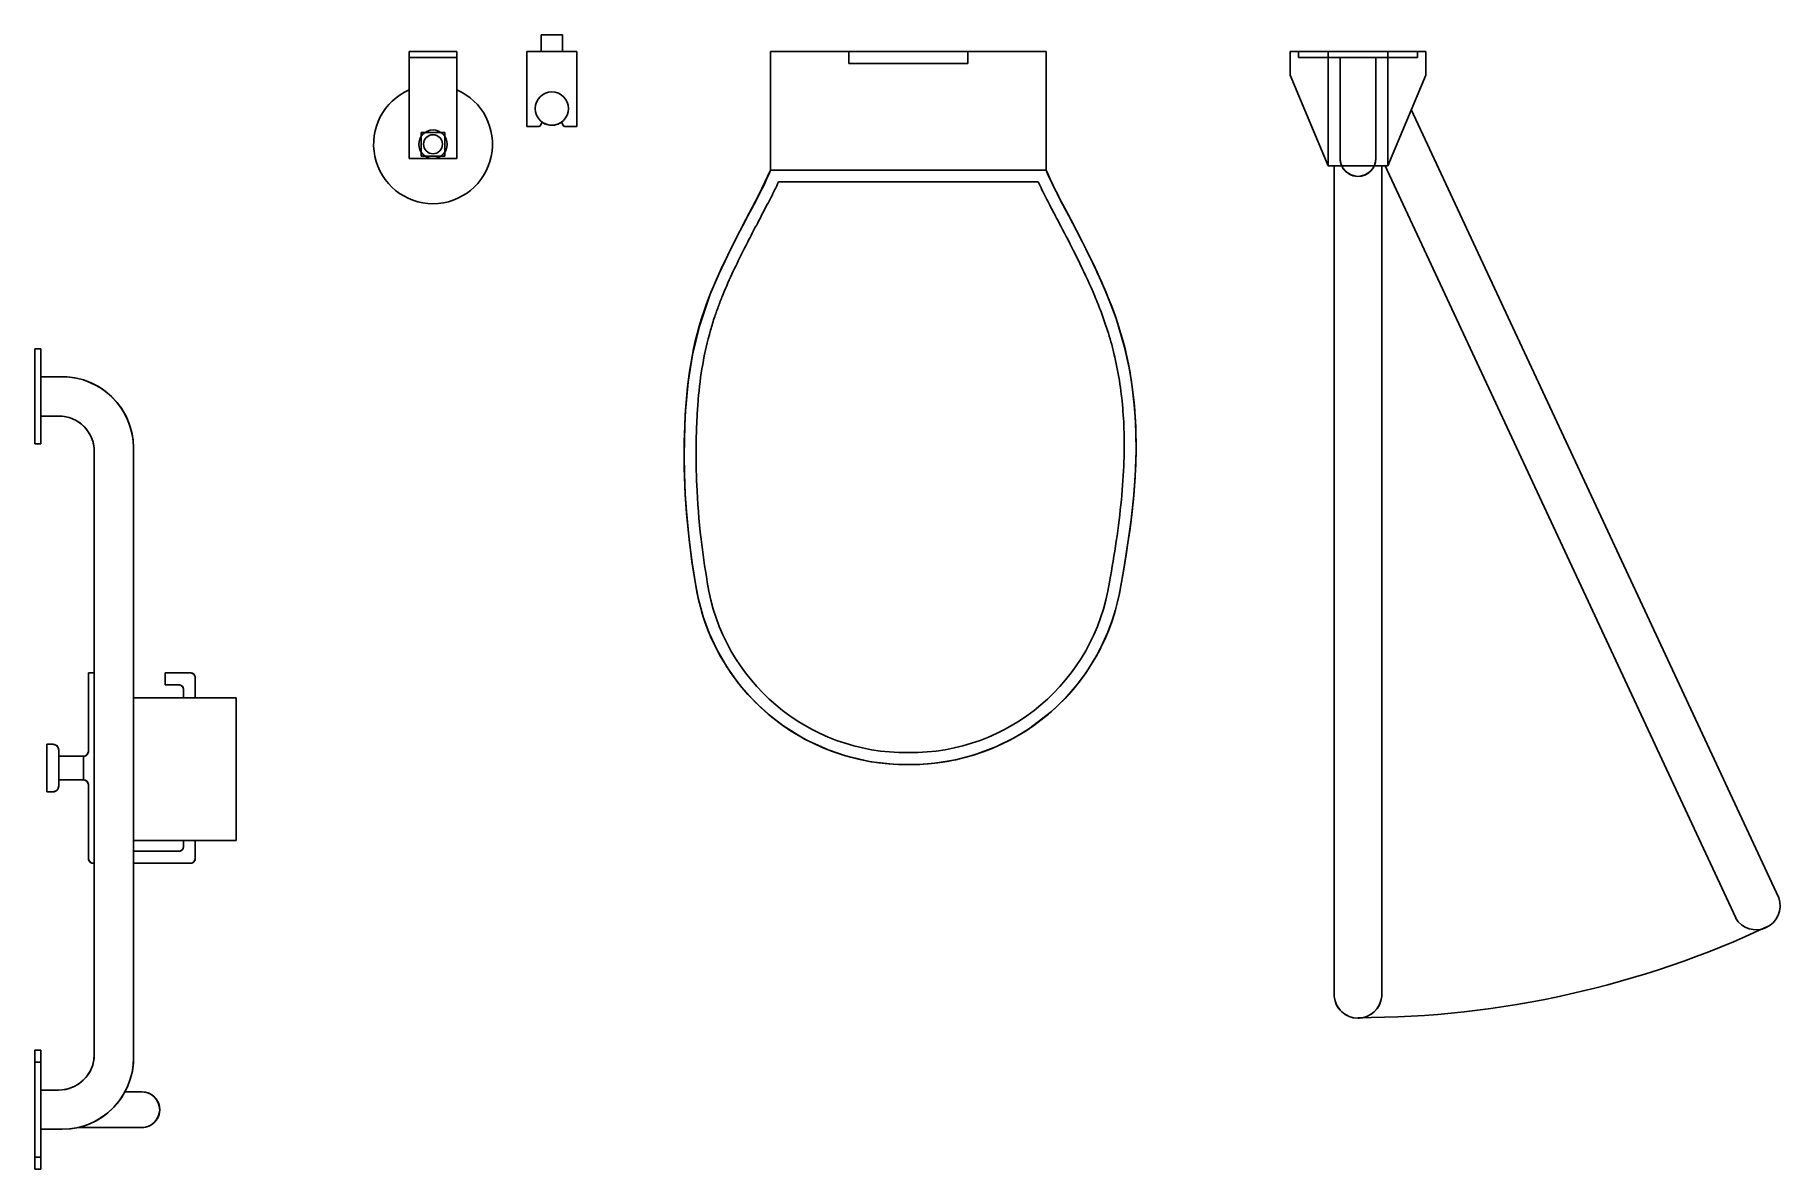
# Model space of a CAD drawing. Header units: inches. Extents: x 19699 to 21167, y 8502 to 9456.
import ezdxf

# ---------------------------------------------------------------- set-up
doc = ezdxf.new("R2010")
doc.units = ezdxf.units.IN
doc.header["$MEASUREMENT"] = 0
doc.layers.add('freecads.com', color=7, linetype='Continuous')

msp = doc.modelspace()

# ---------------------------------------------------------------- linework, layer by layer
at = {"layer": 'freecads.com'}
for p, q in [((20053.5, 9442.5), (20013.5, 9442.5)), ((20013.5, 9442.5), (20013.5, 9352.5)), ((20053.5, 9442.5), (20013.5, 9442.5)), ((20013.5, 9442.5), (20013.5, 9352.5)), ((20053.5, 9352.5), (20053.5, 9442.5)), ((20053.5, 9352.5), (20053.5, 9442.5)), ((20112.5, 9379.5), (20112.5, 9442.5)), ((20112.5, 9442.5), (20154.5, 9442.5)), ((20154.5, 9442.5), (20154.5, 9379.5)), ((20317.4, 9442.4), (20549.4, 9442.4)), ((20317.6, 9342.8), (20317.4, 9442.4)), ((20317.6, 9442.4), (20549.4, 9442.4)), ((20317.6, 9342.8), (20317.6, 9442.4)), ((20383.5, 9442.4), (20483.5, 9442.4)), ((20383.5, 9432.4), (20383.5, 9442.4)), ((20483.5, 9442.4), (20483.5, 9432.4)), ((20549.4, 9442.4), (20549.4, 9342.8)), ((20549.4, 9442.4), (20549.4, 9342.8)), ((20754.8, 9422.5), (20754.8, 9442.5)), ((20754.8, 9442.5), (20868.8, 9442.5)), ((20754.8, 9422.5), (20754.8, 9442.5)), ((20754.8, 9442.5), (20868.8, 9442.5)), ((20761.8, 9437.5), (20761.8, 9442.5)), ((20761.8, 9442.5), (20861.8, 9442.5)), ((20761.8, 9437.5), (20761.8, 9442.5)), ((20761.8, 9442.5), (20861.8, 9442.5)), ((20786.8, 9346.4), (20786.8, 9442.5)), ((20836.8, 9346.4), (20836.8, 9442.5)), ((20861.8, 9437.5), (20861.8, 9442.5)), ((20861.8, 9442.5), (20861.8, 9437.5)), ((20868.8, 9442.5), (20868.8, 9422.5)), ((20868.8, 9442.5), (20868.8, 9422.5)), ((20013.5, 9437.5), (20053.5, 9437.5)), ((20483.5, 9432.4), (20383.5, 9432.4)), ((20761.8, 9437.5), (20861.8, 9437.5)), ((20796.8, 9437.5), (20761.8, 9437.5)), ((20796.8, 9352.5), (20796.8, 9437.5)), ((20796.8, 9352.5), (20796.8, 9437.5)), ((20826.8, 9352.5), (20826.8, 9437.5)), ((20826.8, 9437.5), (20826.8, 9352.5)), ((20861.8, 9437.5), (20826.8, 9437.5)), ((20786.8, 9346.4), (20754.8, 9422.5)), ((20786.8, 9346.4), (20754.8, 9422.5)), ((20868.8, 9422.5), (20836.8, 9346.4)), ((20868.8, 9422.5), (20836.8, 9346.4)), ((20023.5, 9354.5), (20023.5, 9374.5)), ((20023.5, 9374.5), (20043.5, 9374.5)), ((20043.5, 9374.5), (20043.5, 9354.5)), ((20122.4, 9379.5), (20112.5, 9379.5)), ((20125.4, 9383), (20124.3, 9381)), ((20142.6, 9381), (20141.5, 9383)), ((20154.5, 9379.5), (20144.6, 9379.5)), ((20043.5, 9354.5), (20023.5, 9354.5)), ((20013.5, 9352.5), (20053.5, 9352.5)), ((20013.5, 9352.5), (20053.5, 9352.5)), ((20307.7, 9321.9), (20317.6, 9342.8)), ((20317.6, 9342.8), (20549.4, 9342.8)), ((20549.4, 9342.8), (20317.6, 9342.8)), ((20549.4, 9342.8), (20550.4, 9340.5)), ((20550.4, 9340.5), (20551.8, 9337.2)), ((20836.8, 9346.4), (20786.8, 9346.4)), ((20791.8, 9346.4), (20786.8, 9346.4)), ((20791.8, 8647.7), (20791.8, 9346.4)), ((20791.8, 8647.7), (20791.8, 9346.4)), ((20796.9, 9350.8), (20796.8, 9352.5)), ((20797.4, 9348.4), (20796.9, 9350.8)), ((20798.6, 9345.4), (20797.4, 9348.4)), ((20800, 9343.2), (20798.6, 9345.4)), ((20801.9, 9341.2), (20800, 9343.2)), ((20805, 9339.1), (20801.9, 9341.2)), ((20820.9, 9340.5), (20817.5, 9338.6)), ((20823.2, 9342.7), (20820.9, 9340.5)), ((20825, 9345.4), (20823.2, 9342.7)), ((20826.3, 9348.7), (20825, 9345.4)), ((20826.8, 9352.5), (20826.3, 9348.7)), ((20831.8, 9346.4), (20831.8, 8647.7)), ((20836.8, 9346.4), (20831.8, 9346.4)), ((20831.8, 9346.4), (20831.8, 8647.7)), ((20542.8, 9332.8), (20324.2, 9332.8)), ((20551.8, 9337.2), (20553.5, 9333.4)), ((20553.5, 9333.4), (20555, 9330.4)), ((20555, 9330.4), (20558.6, 9323.2)), ((20807.8, 9338), (20805, 9339.1)), ((20811.8, 9337.5), (20807.8, 9338)), ((20814.4, 9337.7), (20811.8, 9337.5)), ((20817.5, 9338.6), (20814.4, 9337.7)), ((20296.8, 9301.1), (20307.7, 9321.9)), ((20558.6, 9323.2), (20560.5, 9319.4)), ((20560.5, 9319.4), (20565.1, 9310.7)), ((20565.1, 9310.7), (20567.6, 9305.9)), ((20287, 9282.1), (20296.8, 9301.1)), ((20567.6, 9305.9), (20571.9, 9297.9)), ((20571.9, 9297.9), (20574.9, 9292)), ((20276.1, 9259.6), (20287, 9282.1)), ((20574.9, 9292), (20578.9, 9284.3)), ((20578.9, 9284.3), (20585, 9272.1)), ((20585, 9272.1), (20592.3, 9256.9)), ((20266.8, 9238.4), (20276.1, 9259.6)), ((20592.3, 9256.9), (20598.3, 9243.5)), ((20257.6, 9211.6), (20266.8, 9238.4)), ((20598.3, 9243.5), (20602.5, 9233.3)), ((20602.5, 9233.3), (20608.3, 9217.8)), ((20251.8, 9187.3), (20257.6, 9211.6)), ((20608.3, 9217.8), (20615.4, 9193.9)), ((20615.4, 9193.9), (20619.8, 9173.9)), ((19703.5, 9192.4), (19698.5, 9192.4)), ((19698.5, 9192.4), (19698.5, 9112.4)), ((19703.5, 9112.4), (19703.5, 9192.4)), ((20248.1, 9164.4), (20251.8, 9187.3)), ((19721.5, 9168.9), (19703.5, 9168.9)), ((19703.5, 9168.9), (19703.5, 9135.9)), ((19725.7, 9168.8), (19721.5, 9168.9)), ((19732.5, 9167.9), (19725.7, 9168.8)), ((19739.3, 9166.3), (19732.5, 9167.9)), ((19745.8, 9163.8), (19739.3, 9166.3)), ((19751.9, 9160.7), (19745.8, 9163.8)), ((20245.8, 9137.1), (20248.1, 9164.4)), ((20619.8, 9173.9), (20621.9, 9160.5)), ((19757.7, 9156.8), (19751.9, 9160.7)), ((19763, 9152.3), (19757.7, 9156.8)), ((19767.7, 9147.3), (19763, 9152.3)), ((20621.9, 9160.5), (20623.6, 9145.3)), ((19703.5, 9135.9), (19718.5, 9135.9)), ((19718.5, 9135.9), (19723.4, 9135.5)), ((19723.4, 9135.5), (19728.1, 9134.4)), ((19728.1, 9134.4), (19732.6, 9132.4)), ((19771.8, 9141.7), (19767.7, 9147.3)), ((19775.2, 9135.7), (19771.8, 9141.7)), ((19777.9, 9129.3), (19775.2, 9135.7)), ((20245, 9116.4), (20245.8, 9137.1)), ((20623.6, 9145.3), (20624.6, 9131.7)), ((19732.6, 9132.4), (19736.8, 9129.8)), ((19736.8, 9129.8), (19740.4, 9126.5)), ((19740.4, 9126.5), (19743.4, 9122.7)), ((19743.4, 9122.7), (19745.8, 9118.4)), ((19779.9, 9122.7), (19777.9, 9129.3)), ((19781.1, 9115.9), (19779.9, 9122.7)), ((20624.6, 9131.7), (20625, 9119.7)), ((20625, 9119.7), (20625.1, 9107.9)), ((19698.5, 9112.4), (19703.5, 9112.4)), ((19703.5, 9112.4), (19703.5, 9112.4)), ((19745.8, 9118.4), (19747.5, 9113.8)), ((19747.5, 9113.8), (19748.4, 9109)), ((19748.4, 9109), (19748.5, 9105.9)), ((19748.5, 9105.9), (19748.5, 8598.9)), ((19781.5, 9108.9), (19781.1, 9115.9)), ((19781.5, 8595.9), (19781.5, 9108.9)), ((20244.9, 9102.2), (20245, 9116.4)), ((20625.1, 9107.9), (20624.8, 9095.5)), ((20245.1, 9087.6), (20244.9, 9102.2)), ((20624.8, 9095.5), (20624.1, 9081.5)), ((20245.8, 9070.1), (20245.1, 9087.6)), ((20624.1, 9081.5), (20622.8, 9065.9)), ((20246.7, 9055.5), (20245.8, 9070.1)), ((20622.8, 9065.9), (20621.1, 9050.5)), ((20248.7, 9034.9), (20246.7, 9055.5)), ((20621.1, 9050.5), (20618.8, 9032.8)), ((20251.4, 9013.6), (20248.7, 9034.9)), ((20618.8, 9032.8), (20615.1, 9009.1)), ((20254.1, 8996.4), (20251.4, 9013.6)), ((20615.1, 9009.1), (20612.8, 8996)), ((20256.7, 8982.6), (20254.1, 8996.4)), ((20612.8, 8996), (20610.8, 8985.2)), ((20260.9, 8967), (20256.7, 8982.6)), ((20607.8, 8972.8), (20605.1, 8964)), ((20610.8, 8985.2), (20607.8, 8972.8)), ((20265.9, 8953.3), (20260.9, 8967)), ((20605.1, 8964), (20601.3, 8954)), ((20272.2, 8939.6), (20265.9, 8953.3)), ((20601.3, 8954), (20594, 8938.1)), ((20280.8, 8924.8), (20272.2, 8939.6)), ((20590.5, 8931.9), (20583.7, 8921)), ((20594, 8938.1), (20590.5, 8931.9)), ((19743.5, 8853.8), (19743.5, 8919.8)), ((19743.5, 8919.8), (19748.5, 8919.8)), ((19748.5, 8919.8), (19743.5, 8919.8)), ((19743.5, 8919.8), (19743.5, 8853.8)), ((19748.5, 8919.8), (19743.5, 8919.8)), ((19743.5, 8919.8), (19743.5, 8853.8)), ((19808.2, 8909.8), (19808.2, 8919.8)), ((19829.5, 8919.8), (19808.2, 8919.8)), ((19808.2, 8909.8), (19808.2, 8919.8)), ((19808.2, 8919.8), (19829.5, 8919.8)), ((19829.5, 8919.8), (19808.2, 8919.8)), ((19808.2, 8919.8), (19808.2, 8909.8)), ((19829.6, 8919.8), (19829.5, 8919.8)), ((19830.2, 8919.7), (19829.6, 8919.8)), ((19830.7, 8919.6), (19830.2, 8919.7)), ((19831.2, 8919.4), (19830.7, 8919.6)), ((19831.7, 8919.1), (19831.2, 8919.4)), ((19832.2, 8918.8), (19831.7, 8919.1)), ((19832.6, 8918.4), (19832.2, 8918.8)), ((19832.9, 8917.9), (19832.6, 8918.4)), ((19833.2, 8917.4), (19832.9, 8917.9)), ((19833.4, 8916.9), (19833.2, 8917.4)), ((19833.5, 8916.3), (19833.4, 8916.9)), ((19833.5, 8915.8), (19833.5, 8916.3)), ((19833.5, 8900.5), (19833.5, 8915.8)), ((19833.5, 8915.8), (19833.5, 8900.5)), ((19833.5, 8900.5), (19833.5, 8915.8)), ((20290.6, 8911), (20280.8, 8924.8)), ((20583.7, 8921), (20577.1, 8912)), ((19819.5, 8909.8), (19808.2, 8909.8)), ((19819.5, 8909.8), (19808.2, 8909.8)), ((19808.2, 8909.8), (19819.5, 8909.8)), ((19819.5, 8909.8), (19820.1, 8909.7)), ((19820.1, 8909.7), (19820.7, 8909.6)), ((19820.7, 8909.6), (19821.2, 8909.4)), ((19821.2, 8909.4), (19821.7, 8909.1)), ((19821.7, 8909.1), (19822.1, 8908.8)), ((19822.1, 8908.8), (19822.5, 8908.4)), ((19822.5, 8908.4), (19822.9, 8908)), ((19822.9, 8908), (19823.2, 8907.5)), ((19823.2, 8907.5), (19823.4, 8906.9)), ((19823.4, 8906.9), (19823.5, 8906.4)), ((19823.5, 8906.4), (19823.5, 8905.8)), ((19823.5, 8900.5), (19823.5, 8905.8)), ((19823.5, 8900.5), (19823.5, 8905.8)), ((19823.5, 8905.8), (19823.5, 8905.8)), ((19823.5, 8905.8), (19823.5, 8900.5)), ((19823.5, 8898.7), (19823.5, 8900.5)), ((19823.5, 8898.7), (19823.5, 8900.5)), ((19823.5, 8900.5), (19823.5, 8898.7)), ((19833.5, 8898.7), (19833.5, 8900.5)), ((19833.5, 8900.5), (19833.5, 8898.7)), ((19833.5, 8898.7), (19833.5, 8900.5)), ((20304.6, 8895.2), (20290.6, 8911)), ((20577.1, 8912), (20565.3, 8898.2)), ((19779.3, 8898.7), (19779.3, 8898.7)), ((19781.5, 8898.7), (19823.5, 8898.7)), ((19781.5, 8898.7), (19867.8, 8898.7)), ((19823.5, 8898.7), (19781.5, 8898.7)), ((19833.5, 8898.7), (19867.8, 8898.7)), ((19867.8, 8898.7), (19833.5, 8898.7)), ((19867.8, 8898.7), (19867.8, 8778.7)), ((19867.8, 8898.7), (19867.8, 8778.7)), ((19867.8, 8778.7), (19867.8, 8898.7)), ((20318.6, 8882.6), (20304.6, 8895.2)), ((20553.9, 8887.3), (20534.6, 8872.5)), ((20565.3, 8898.2), (20553.9, 8887.3)), ((20327.9, 8875.5), (20318.6, 8882.6)), ((20346.7, 8863.9), (20327.9, 8875.5)), ((20534.6, 8872.5), (20522.4, 8865.1)), ((19708.6, 8859.8), (19708.6, 8819.8)), ((19713.6, 8859.8), (19708.6, 8859.8)), ((19708.6, 8819.8), (19708.6, 8859.8)), ((19708.6, 8859.8), (19713.6, 8859.8)), ((19713.6, 8859.8), (19708.6, 8859.8)), ((19708.6, 8859.8), (19708.6, 8819.8)), ((19713.8, 8859.7), (19713.6, 8859.8)), ((19714.4, 8859.7), (19713.8, 8859.7)), ((19715.1, 8859.5), (19714.4, 8859.7)), ((19715.7, 8859.3), (19715.1, 8859.5)), ((19716.2, 8859), (19715.7, 8859.3)), ((19716.7, 8858.6), (19716.2, 8859)), ((19717.2, 8858.2), (19716.7, 8858.6)), ((19717.6, 8857.7), (19717.2, 8858.2)), ((19717.9, 8857.2), (19717.6, 8857.7)), ((19718.2, 8856.6), (19717.9, 8857.2)), ((19718.4, 8856), (19718.2, 8856.6)), ((19718.5, 8855.4), (19718.4, 8856)), ((19718.6, 8854.8), (19718.5, 8855.4)), ((20366.1, 8855), (20346.7, 8863.9)), ((20380.5, 8850.1), (20366.1, 8855)), ((20507.2, 8857.6), (20489.2, 8850.9)), ((20522.4, 8865.1), (20507.2, 8857.6)), ((19718.6, 8824.8), (19718.6, 8854.8)), ((19718.6, 8854.8), (19718.6, 8849.8)), ((19718.6, 8849.8), (19718.6, 8854.8)), ((19718.6, 8849.8), (19739.5, 8849.8)), ((19739.5, 8849.8), (19718.6, 8849.8)), ((19739.5, 8849.8), (19718.6, 8849.8)), ((19739.5, 8829.8), (19739.5, 8849.8)), ((19739.6, 8849.8), (19739.5, 8849.8)), ((19740.2, 8849.8), (19739.6, 8849.8)), ((19740.7, 8849.9), (19740.2, 8849.8)), ((19741.2, 8850.1), (19740.7, 8849.9)), ((19741.7, 8850.4), (19741.2, 8850.1)), ((19742.2, 8850.8), (19741.7, 8850.4)), ((19742.6, 8851.2), (19742.2, 8850.8)), ((19742.9, 8851.6), (19742.6, 8851.2)), ((19743.2, 8852.1), (19742.9, 8851.6)), ((19743.4, 8852.6), (19743.2, 8852.1)), ((19743.5, 8853.2), (19743.4, 8852.6)), ((19743.5, 8853.8), (19743.5, 8853.2)), ((20401.9, 8845.1), (20380.5, 8850.1)), ((20420.6, 8843.1), (20401.9, 8845.1)), ((20433.5, 8842.8), (20420.6, 8843.1)), ((20443, 8842.9), (20433.5, 8842.8)), ((20455.8, 8843.9), (20443, 8842.9)), ((20473.5, 8846.8), (20455.8, 8843.9)), ((20489.2, 8850.9), (20473.5, 8846.8)), ((19718.6, 8829.8), (19739.5, 8829.8)), ((19739.5, 8829.8), (19718.6, 8829.8)), ((19718.6, 8829.8), (19718.6, 8824.8)), ((19718.6, 8824.8), (19718.6, 8829.8)), ((19718.6, 8829.8), (19739.5, 8829.8)), ((19739.5, 8829.8), (19740.1, 8829.7)), ((19740.1, 8829.7), (19740.7, 8829.6)), ((19740.7, 8829.6), (19741.2, 8829.4)), ((19741.2, 8829.4), (19741.7, 8829.1)), ((19741.7, 8829.1), (19742.1, 8828.8)), ((19742.1, 8828.8), (19742.5, 8828.4)), ((19742.5, 8828.4), (19742.9, 8828)), ((19742.9, 8828), (19743.2, 8827.5)), ((19743.2, 8827.5), (19743.4, 8826.9)), ((19743.4, 8826.9), (19743.5, 8826.4)), ((19743.5, 8826.4), (19743.5, 8825.8)), ((19743.5, 8825.8), (19743.5, 8763.8)), ((19743.5, 8763.8), (19743.5, 8825.8)), ((19743.5, 8825.8), (19743.5, 8825.8)), ((19743.5, 8825.8), (19743.5, 8763.8)), ((19708.6, 8819.8), (19713.6, 8819.8)), ((19713.6, 8819.8), (19708.6, 8819.8)), ((19708.6, 8819.8), (19713.6, 8819.8)), ((19713.6, 8819.8), (19714.2, 8819.8)), ((19714.2, 8819.8), (19714.8, 8819.9)), ((19714.8, 8819.9), (19715.4, 8820.1)), ((19715.4, 8820.1), (19716, 8820.4)), ((19716, 8820.4), (19716.5, 8820.7)), ((19716.5, 8820.7), (19717, 8821.1)), ((19717, 8821.1), (19717.4, 8821.6)), ((19717.4, 8821.6), (19717.8, 8822.1)), ((19717.8, 8822.1), (19718.1, 8822.7)), ((19718.1, 8822.7), (19718.3, 8823.3)), ((19718.3, 8823.3), (19718.5, 8823.9)), ((19718.5, 8823.9), (19718.6, 8824.5)), ((19718.6, 8824.5), (19718.6, 8824.8)), ((19823.5, 8778.7), (19781.5, 8778.7)), ((19867.8, 8778.7), (19781.5, 8778.7)), ((19781.5, 8778.7), (19823.5, 8778.7)), ((19781.5, 8769.8), (19819.5, 8769.8)), ((19781.5, 8769.8), (19819.5, 8769.8)), ((19819.5, 8769.8), (19781.5, 8769.8)), ((19819.6, 8769.8), (19819.5, 8769.8)), ((19820.2, 8769.8), (19819.6, 8769.8)), ((19820.7, 8769.9), (19820.2, 8769.8)), ((19821.2, 8770.1), (19820.7, 8769.9)), ((19821.7, 8770.4), (19821.2, 8770.1)), ((19822.2, 8770.8), (19821.7, 8770.4)), ((19822.6, 8771.2), (19822.2, 8770.8)), ((19822.9, 8771.6), (19822.6, 8771.2)), ((19823.2, 8772.1), (19822.9, 8771.6)), ((19823.4, 8772.6), (19823.2, 8772.1)), ((19823.5, 8773.2), (19823.4, 8772.6)), ((19823.5, 8773.8), (19823.5, 8778.7)), ((19823.5, 8773.8), (19823.5, 8778.7)), ((19823.5, 8778.7), (19823.5, 8773.8)), ((19823.5, 8773.8), (19823.5, 8773.2)), ((19833.5, 8763.8), (19833.5, 8778.7)), ((19867.8, 8778.7), (19833.5, 8778.7)), ((19833.5, 8778.7), (19833.5, 8763.8)), ((19833.5, 8763.8), (19833.5, 8778.7)), ((19833.5, 8778.7), (19867.8, 8778.7)), ((19743.5, 8763.8), (19743.6, 8763.2)), ((19743.6, 8763.2), (19743.7, 8762.6)), ((19743.7, 8762.6), (19743.9, 8762.1)), ((19743.9, 8762.1), (19744.2, 8761.6)), ((19744.2, 8761.6), (19744.5, 8761.2)), ((19744.5, 8761.2), (19744.9, 8760.8)), ((19744.9, 8760.8), (19745.3, 8760.4)), ((19745.3, 8760.4), (19745.8, 8760.1)), ((19745.8, 8760.1), (19746.4, 8759.9)), ((19746.4, 8759.9), (19746.9, 8759.8)), ((19746.9, 8759.8), (19747.5, 8759.8)), ((19747.5, 8759.8), (19748.5, 8759.8)), ((19747.5, 8759.8), (19747.5, 8759.8)), ((19747.5, 8759.8), (19748.5, 8759.8)), ((19748.5, 8759.8), (19747.5, 8759.8)), ((19829.5, 8759.8), (19781.5, 8759.8)), ((19781.5, 8759.8), (19829.5, 8759.8)), ((19781.5, 8759.8), (19829.5, 8759.8)), ((19829.5, 8759.8), (19830.1, 8759.8)), ((19830.1, 8759.8), (19830.7, 8759.9)), ((19830.7, 8759.9), (19831.2, 8760.1)), ((19831.2, 8760.1), (19831.7, 8760.4)), ((19831.7, 8760.4), (19832.1, 8760.7)), ((19832.1, 8760.7), (19832.5, 8761.1)), ((19832.5, 8761.1), (19832.9, 8761.6)), ((19832.9, 8761.6), (19833.2, 8762.1)), ((19833.2, 8762.1), (19833.4, 8762.6)), ((19833.4, 8762.6), (19833.5, 8763.1)), ((19833.5, 8763.7), (19833.5, 8763.8)), ((19833.5, 8763.1), (19833.5, 8763.7)), ((20792.5, 8644), (20791.8, 8647.7)), ((20793.7, 8640.7), (20792.5, 8644)), ((20796.8, 8636.1), (20793.7, 8640.7)), ((20799.8, 8633.4), (20796.8, 8636.1)), ((20825.4, 8634.8), (20822.8, 8632.7)), ((20828.2, 8637.9), (20825.4, 8634.8)), ((20829.8, 8640.6), (20828.2, 8637.9)), ((20831.4, 8645), (20829.8, 8640.6)), ((20831.8, 8647.7), (20831.4, 8645)), ((20804.5, 8630.8), (20799.8, 8633.4)), ((20807.8, 8629.8), (20804.5, 8630.8)), ((20811.8, 8629.4), (20807.8, 8629.8)), ((20813, 8629.5), (20811.8, 8629.4)), ((20816.6, 8630), (20813, 8629.5)), ((20819.9, 8631.1), (20816.6, 8630)), ((20822.8, 8632.7), (20819.9, 8631.1)), ((19703.5, 8602.4), (19698.5, 8602.4)), ((19698.5, 8502.4), (19698.5, 8602.4)), ((19698.5, 8502.4), (19698.5, 8602.4)), ((19698.5, 8602.4), (19703.5, 8602.4)), ((19703.5, 8592.4), (19698.5, 8592.4)), ((19698.5, 8592.4), (19698.5, 8512.4)), ((19703.5, 8502.4), (19703.5, 8602.4)), ((19703.5, 8602.4), (19703.5, 8567.4)), ((19703.5, 8512.4), (19703.5, 8592.4)), ((19748.1, 8594.1), (19746.9, 8589.3)), ((19748.5, 8598.9), (19748.1, 8594.1)), ((19780.5, 8584.9), (19781.4, 8591.8)), ((19781.4, 8591.8), (19781.5, 8595.9)), ((19781.5, 8595.9), (19781.5, 8595.9)), ((19739.1, 8577.1), (19735.2, 8574)), ((19742.3, 8580.7), (19739.1, 8577.1)), ((19745, 8584.8), (19742.3, 8580.7)), ((19746.9, 8589.3), (19745, 8584.8)), ((19776.4, 8571.7), (19778.8, 8578.2)), ((19778.8, 8578.2), (19780.5, 8584.9)), ((19718.5, 8568.9), (19703.5, 8568.9)), ((19703.5, 8568.9), (19703.5, 8535.9)), ((19721.5, 8569.1), (19718.5, 8568.9)), ((19726.3, 8570), (19721.5, 8569.1)), ((19730.9, 8571.6), (19726.3, 8570)), ((19735.2, 8574), (19730.9, 8571.6)), ((19769.4, 8559.8), (19773.2, 8565.5)), ((19773.2, 8565.5), (19776.4, 8571.7)), ((19788.5, 8567.4), (19774.3, 8567.4)), ((19774.3, 8567.4), (19788.5, 8567.4)), ((19788.5, 8567.4), (19792.3, 8567)), ((19792.3, 8567), (19795.6, 8565.7)), ((19795.6, 8565.7), (19798.3, 8563.8)), ((19798.3, 8563.8), (19800.5, 8561.5)), ((19800.5, 8561.5), (19802.4, 8558.2)), ((19754.3, 8545.7), (19759.8, 8549.8)), ((19759.8, 8549.8), (19764.9, 8554.5)), ((19764.9, 8554.5), (19769.4, 8559.8)), ((19803, 8548.4), (19801.9, 8545.6)), ((19802.4, 8558.2), (19803.3, 8555)), ((19803.5, 8552.4), (19803, 8548.4)), ((19803.3, 8555), (19803.5, 8552.4)), ((19703.5, 8537.4), (19703.5, 8502.4)), ((19703.5, 8535.9), (19721.5, 8535.9)), ((19721.5, 8535.9), (19728.4, 8536.3)), ((19728.4, 8536.3), (19735.2, 8537.5)), ((19788.5, 8537.4), (19734.8, 8537.4)), ((19788.5, 8537.4), (19734.8, 8537.4)), ((19735.2, 8537.5), (19741.9, 8539.5)), ((19741.9, 8539.5), (19748.3, 8542.2)), ((19748.3, 8542.2), (19754.3, 8545.7)), ((19790.2, 8537.5), (19788.5, 8537.4)), ((19792.6, 8538), (19790.2, 8537.5)), ((19795.6, 8539.2), (19792.6, 8538)), ((19797.7, 8540.6), (19795.6, 8539.2)), ((19799.8, 8542.5), (19797.7, 8540.6)), ((19801.9, 8545.6), (19799.8, 8542.5)), ((19698.5, 8512.4), (19703.5, 8512.4)), ((19703.5, 8502.4), (19698.5, 8502.4)), ((19703.5, 8502.4), (19698.5, 8502.4)), ((19703.5, 8512.4), (19703.5, 8512.4))]:
    msp.add_line(p, q, dxfattribs=at)
at = {"layer": 'freecads.com', "extrusion": (0, 0, -1)}
for p, q in [((20112.5, 9379.5), (20112.5, 9442.5)), ((20112.5, 9442.5), (20154.5, 9442.5)), ((20154.5, 9442.5), (20154.5, 9379.5)), ((20122.4, 9379.5), (20112.5, 9379.5)), ((20122.7, 9379.5), (20122.4, 9379.5)), ((20123.1, 9379.6), (20122.7, 9379.5)), ((20123.4, 9379.7), (20123.1, 9379.6)), ((20123.7, 9380), (20123.4, 9379.7)), ((20124, 9380.3), (20123.7, 9380)), ((20124.2, 9380.6), (20124, 9380.3)), ((20124.3, 9381), (20124.2, 9380.6)), ((20125.4, 9383), (20124.3, 9381)), ((20125.6, 9382.9), (20125.4, 9383)), ((20126.5, 9382.3), (20125.6, 9382.9)), ((20127.4, 9381.8), (20126.5, 9382.3)), ((20128.4, 9381.4), (20127.4, 9381.8)), ((20129.4, 9381.1), (20128.4, 9381.4)), ((20130.4, 9380.8), (20129.4, 9381.1)), ((20131.5, 9380.6), (20130.4, 9380.8)), ((20132.5, 9380.5), (20131.5, 9380.6)), ((20133.6, 9380.5), (20132.5, 9380.5)), ((20134.6, 9380.5), (20133.6, 9380.5)), ((20135.7, 9380.6), (20134.6, 9380.5)), ((20136.7, 9380.8), (20135.7, 9380.6)), ((20137.7, 9381.1), (20136.7, 9380.8)), ((20138.7, 9381.5), (20137.7, 9381.1)), ((20139.7, 9381.9), (20138.7, 9381.5)), ((20140.6, 9382.4), (20139.7, 9381.9)), ((20141.5, 9383), (20140.6, 9382.4)), ((20142.6, 9381), (20141.5, 9383)), ((20142.7, 9380.7), (20142.6, 9381)), ((20142.9, 9380.4), (20142.7, 9380.7)), ((20143.1, 9380.1), (20142.9, 9380.4)), ((20143.4, 9379.8), (20143.1, 9380.1)), ((20143.8, 9379.6), (20143.4, 9379.8)), ((20144.2, 9379.5), (20143.8, 9379.6)), ((20144.6, 9379.5), (20144.2, 9379.5)), ((20154.5, 9379.5), (20144.6, 9379.5)), ((20154.5, 9379.5), (20154.5, 9379.5))]:
    msp.add_line(p, q, dxfattribs=at)
at = {"layer": 'freecads.com', "ltscale": 20}
for p, q in [((20124.5, 9442.5), (20124.5, 9456.5)), ((20124.5, 9456.5), (20142.5, 9456.5)), ((20142.5, 9456.5), (20142.5, 9442.5))]:
    msp.add_line(p, q, dxfattribs=at)
at = {"layer": 'freecads.com', "ltscale": 100}
for p, q in [((20856.6, 9393.6), (21165.8, 8730.6)), ((21129.6, 8713.7), (20834.3, 9346.9)), ((19698.5, 9112.4), (19698.5, 9192.4)), ((19698.5, 9192.4), (19703.5, 9192.4)), ((19703.5, 9192.4), (19703.5, 9112.4)), ((19721.5, 9168.9), (19703.5, 9168.9)), ((19703.5, 9168.9), (19703.5, 9135.9)), ((19703.5, 9135.9), (19718.5, 9135.9)), ((19703.5, 9112.4), (19698.5, 9112.4)), ((19748.5, 9105.9), (19748.5, 8598.9)), ((19781.5, 8595.9), (19781.5, 9108.9)), ((19698.5, 8592.4), (19698.5, 8512.4)), ((19703.5, 8592.4), (19698.5, 8592.4)), ((19703.5, 8512.4), (19703.5, 8592.4)), ((19718.5, 8568.9), (19703.5, 8568.9)), ((19703.5, 8568.9), (19703.5, 8535.9)), ((19703.5, 8535.9), (19721.5, 8535.9)), ((19698.5, 8512.4), (19703.5, 8512.4))]:
    msp.add_line(p, q, dxfattribs=at)
at = {"layer": 'freecads.com'}
for centre, radius in [((20133.5, 9394.5), 14), ((20033.5, 9364.5), 8)]:
    msp.add_circle(centre, radius, dxfattribs=at)
at = {"layer": 'freecads.com', "ltscale": 20}
msp.add_circle((20033.5, 9364.5), 12, dxfattribs=at)
at = {"layer": 'freecads.com', "ltscale": 50}
msp.add_arc((20033.5, 9364.5), 50, 113.5782, 66.4218, dxfattribs=at)
at = {"layer": 'freecads.com'}
for centre, radius, start, end in [((20122.4, 9381.5), 2, 270, 346.4314), ((20144.6, 9381.5), 2, 193.5686, 270), ((20811.8, 9352.5), 15, 180, 0), ((20431, 9021.4), 178.6, 188.5866, 270.7813), ((20431, 9021.4), 168.6, 188.5866, 270.7813), ((20435.9, 9021.4), 178.6, 269.2187, 351.4134), ((20435.9, 9021.4), 168.6, 269.2187, 351.4134), ((19829.5, 8915.8), 4, 0, 90), ((19829.5, 8915.8), 4, 0, 90), ((19819.5, 8905.8), 4, 0, 90), ((19819.5, 8905.8), 4, 0, 90), ((19713.6, 8854.8), 5, 0, 90), ((19713.6, 8854.8), 5, 0, 90), ((19739.5, 8853.8), 4, 270, 0), ((19739.5, 8853.8), 4, 270, 0), ((19739.5, 8825.8), 4, 0, 90), ((19739.5, 8825.8), 4, 0, 90), ((19713.6, 8824.8), 5, 270, 0), ((19713.6, 8824.8), 5, 270, 0), ((19819.5, 8773.8), 4, 270, 0), ((19819.5, 8773.8), 4, 270, 0), ((19747.5, 8763.8), 4, 180, 270), ((19747.5, 8763.8), 4, 180, 270), ((19829.5, 8763.8), 4, 270, 0), ((19829.5, 8763.8), 4, 270, 0), ((20811.8, 8649.5), 20.1, 185.2958, 354.7042), ((19788.5, 8552.4), 15, 270, 90)]:
    msp.add_arc(centre, radius, start, end, dxfattribs=at)
at = {"layer": 'freecads.com', "ltscale": 100}
for centre, radius, start, end in [((19721.5, 9108.9), 60, 360, 90), ((19718.5, 9105.9), 30, 0, 90), ((21146.9, 8723.8), 20.1, 210.2958, 19.7042), ((20811.8, 9442.5), 812.7, 270, 295.2478), ((19718.5, 8598.9), 30, 270, 0), ((19721.5, 8595.9), 60, 270, 360)]:
    msp.add_arc(centre, radius, start, end, dxfattribs=at)
at = {"layer": 'freecads.com'}
for points, knots in [([(20254.4, 8994.7), (20246.1, 9042.8), (20242.1, 9121.7), (20252.8, 9216.4), (20290.5, 9289.5), (20313.6, 9332.8), (20317.6, 9342.8)], [0, 0, 0, 0, 117.281725, 228.754202, 316.916382, 349.179697, 349.179697, 349.179697, 349.179697]), ([(20612.5, 8994.7), (20621.3, 9042.8), (20630.1, 9121.4), (20614.1, 9216.4), (20576.4, 9289.5), (20553.4, 9332.8), (20549.4, 9342.8)], [0, 0, 0, 0, 117.281725, 228.754202, 316.916382, 349.179697, 349.179697, 349.179697, 349.179697]), ([(20264.3, 8996.4), (20262.1, 9008.8), (20260.4, 9020.7), (20257.2, 9048.3), (20256, 9063.5), (20255.1, 9085.8), (20254.9, 9093.4), (20254.8, 9107.1), (20254.9, 9113.2), (20255.2, 9124.5), (20255.4, 9129.6), (20255.9, 9139.8), (20256.3, 9144.8), (20257.5, 9159.7), (20258.7, 9169.5), (20262.1, 9188.9), (20264.3, 9198.5), (20268.1, 9212), (20269.3, 9215.7), (20271.6, 9222.6), (20272.7, 9225.7), (20275.1, 9232), (20276.3, 9235.1), (20280.2, 9244.7), (20283.1, 9251.1), (20288.9, 9263.5), (20291.8, 9269.4), (20297.2, 9280.1), (20299.6, 9284.8), (20303.6, 9292.6), (20305.2, 9295.5), (20308, 9300.9), (20309.3, 9303.4), (20311.9, 9308.3), (20313.2, 9310.9), (20316.8, 9317.7), (20319.1, 9322.1), (20322.2, 9328.5), (20323.2, 9330.7), (20324.2, 9332.8)], [0, 0, 0, 0, 30.715165, 30.715165, 73.871557, 73.871557, 96.705045, 96.705045, 115.903364, 115.903364, 132.286223, 132.286223, 148.669083, 148.669083, 181.434802, 181.434802, 214.200522, 214.200522, 226.946012, 226.946012, 237.400719, 237.400719, 247.855425, 247.855425, 268.764839, 268.764839, 287.20891, 287.20891, 301.652075, 301.652075, 310.311317, 310.311317, 317.445957, 317.445957, 324.580596, 324.580596, 336.820548, 336.820548, 343.024438, 343.024438, 343.024438, 343.024438]), ([(20602.7, 8996.5), (20604.9, 9008.3), (20606.8, 9019.7), (20611.9, 9054.7), (20614.2, 9076.7), (20615.1, 9105.9), (20615.2, 9114), (20614.8, 9129.9), (20614.3, 9137.8), (20612.1, 9161), (20609.6, 9176.1), (20604.2, 9197.5), (20602.3, 9203.9), (20598.8, 9214.6), (20597.3, 9219), (20594, 9227.8), (20592.2, 9232.2), (20586.6, 9245.6), (20582.4, 9254.7), (20576, 9267.8), (20574.1, 9271.6), (20568.4, 9282.9), (20564.3, 9290.7), (20558.9, 9301.1), (20557.6, 9303.5), (20555.1, 9308.3), (20553.8, 9310.8), (20550.2, 9317.6), (20548, 9321.9), (20544.8, 9328.5), (20543.8, 9330.7), (20542.8, 9332.8)], [0, 0, 0, 0, 29.124932, 29.124932, 93.23335, 93.23335, 118.781102, 118.781102, 144.328854, 144.328854, 195.384133, 195.384133, 216.840364, 216.840364, 231.515764, 231.515764, 246.191164, 246.191164, 275.541963, 275.541963, 287.201974, 287.201974, 310.521995, 310.521995, 317.476465, 317.476465, 324.430934, 324.430934, 336.702449, 336.702449, 343.02444, 343.02444, 343.02444, 343.02444])]:
    msp.add_open_spline(points, degree=3, knots=knots, dxfattribs=at)

doc.saveas('drawing.dxf')
